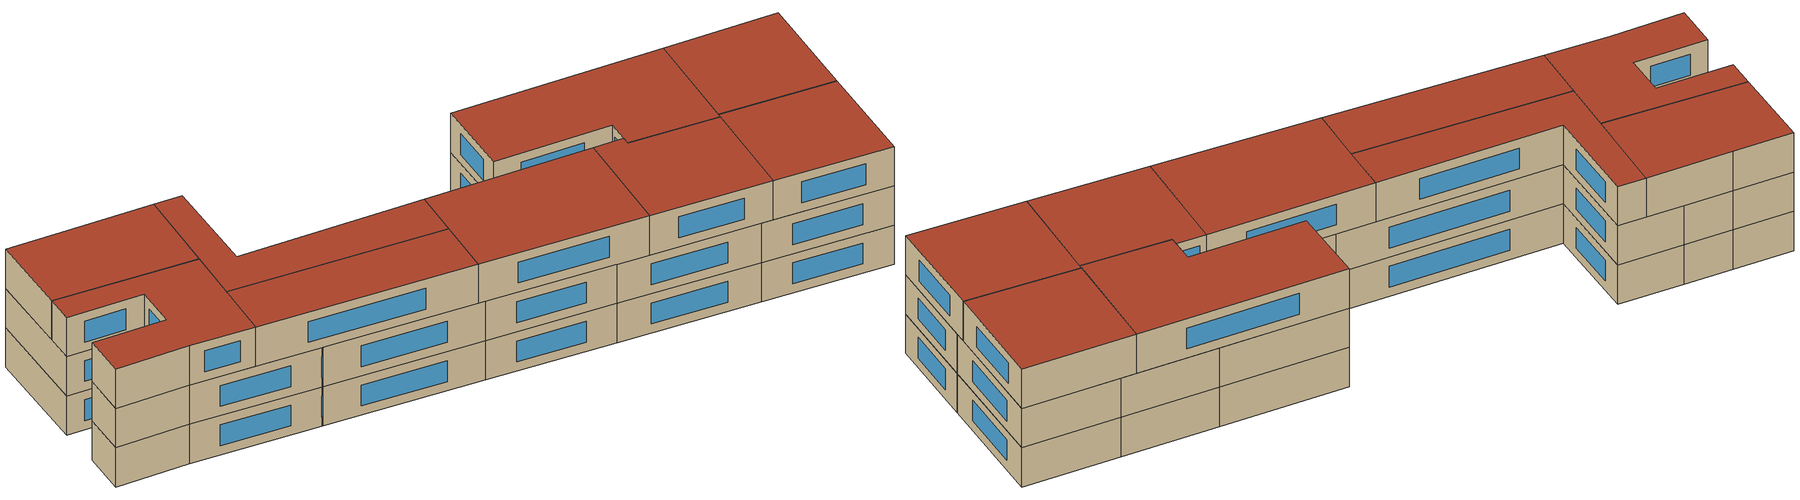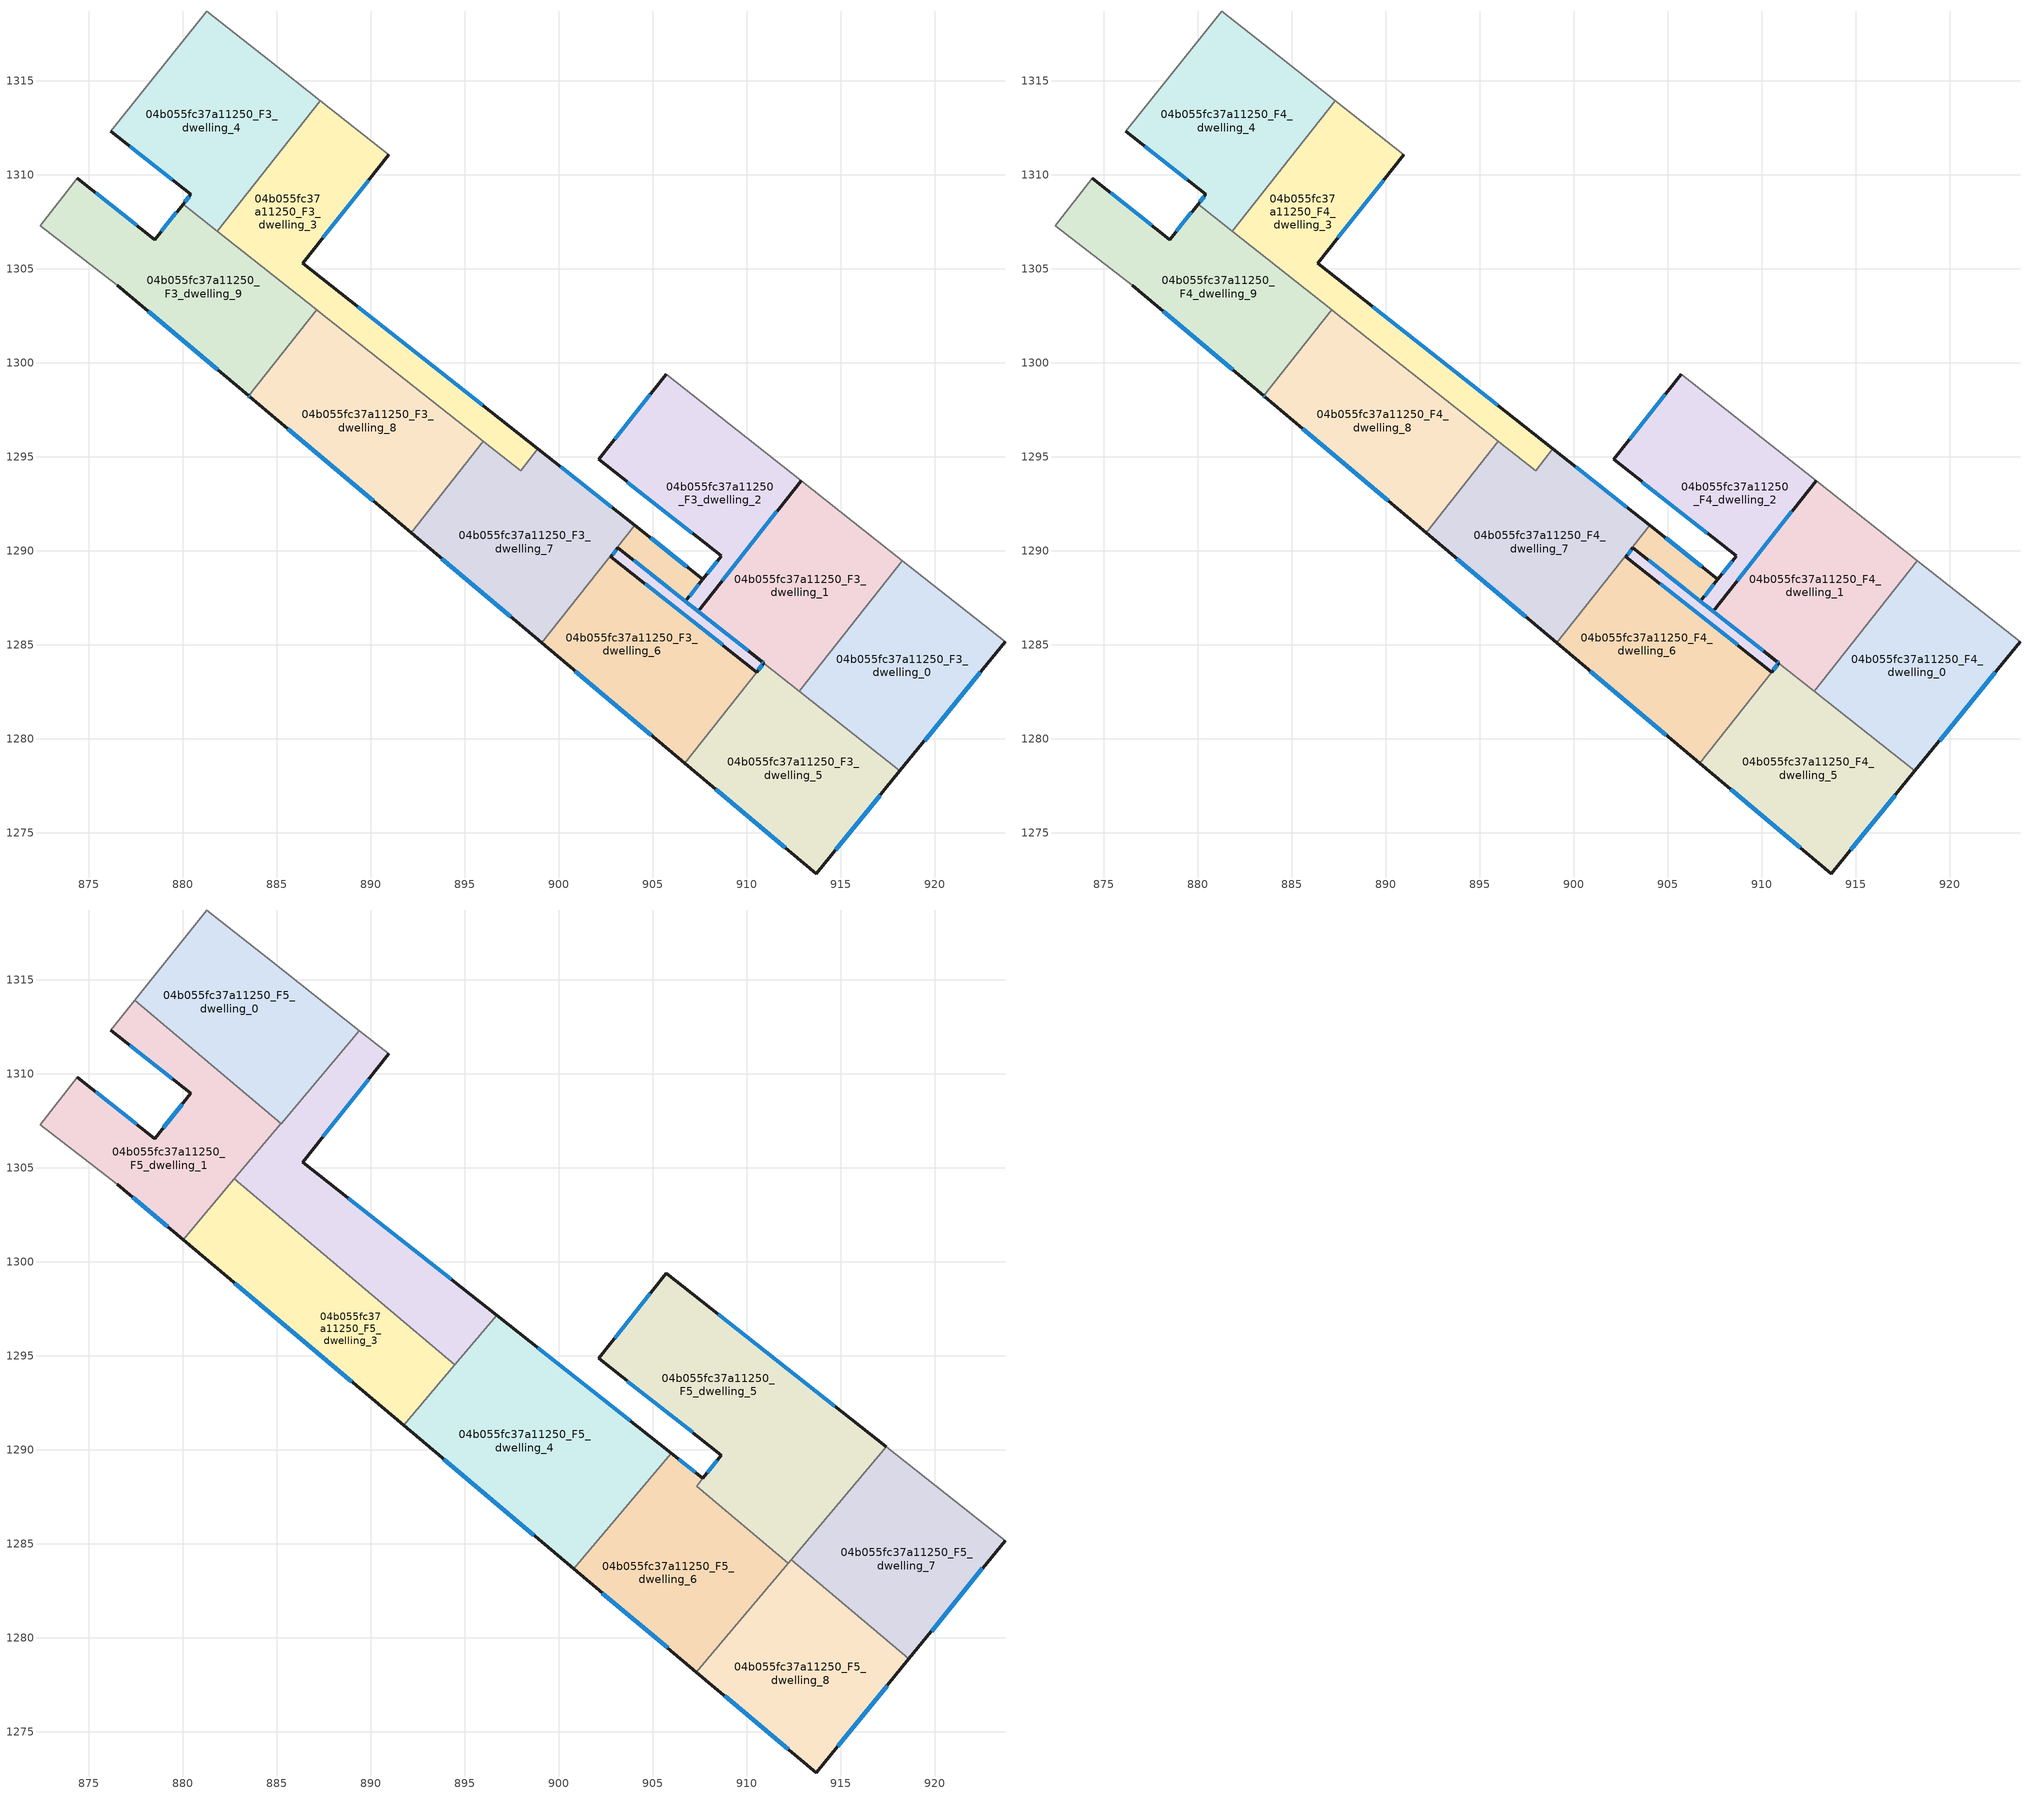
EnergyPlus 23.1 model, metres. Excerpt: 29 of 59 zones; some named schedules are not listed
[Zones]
04b055fc37a11250_F3_dwelling_0
 floor to 04b055fc37a11250_F2_dwelling_0 (EU_floor_Construction): 923.74,1285.16 918.16,1278.29 912.79,1282.54 918.28,1289.48 z9
 wall outside (EU_wall_Construction): 918.16,1278.29 923.74,1285.16 z9:12
 wall to 04b055fc37a11250_F3_dwelling_1 (EU_wall_Construction): 918.28,1289.48 912.79,1282.54 z9:12
 wall adiabatic (EU_wall_Construction): 923.74,1285.16 918.28,1289.48 z9:12
 wall to 04b055fc37a11250_F3_dwelling_5 (EU_wall_Construction): 912.79,1282.54 918.16,1278.29 z9:12
 window (EU_Window_Construction): 919.47,1279.91 922.43,1283.55 z9.7:11.3
04b055fc37a11250_F3_dwelling_1
 floor to 04b055fc37a11250_F2_dwelling_1 (EU_floor_Construction): 918.28,1289.48 912.79,1282.54 907.42,1286.79 912.9,1293.72 z9
 wall outside (EU_wall_Construction): 912.9,1293.72 907.42,1286.79 / 910.8,1284.11 910.92,1284.02 z9:12
 wall adiabatic (EU_wall_Construction): 918.28,1289.48 912.9,1293.72 z9:12
 wall to 04b055fc37a11250_F3_dwelling_2 (EU_wall_Construction): 907.42,1286.79 910.8,1284.11 z9:12
 wall to 04b055fc37a11250_F3_dwelling_5 (EU_wall_Construction): 910.92,1284.02 912.79,1282.54 z9:12
 window (EU_Window_Construction): 911.61,1292.1 908.7,1288.41 / 910.83,1284.09 910.89,1284.04 z9.7:11.3
04b055fc37a11250_F3_dwelling_2
 floor to 04b055fc37a11250_F2_dwelling_2 (EU_floor_Construction): 912.9,1293.72 907.42,1286.79 910.92,1284.02 910.54,1283.55 902.78,1289.68 903.15,1290.15 906.75,1287.31 907.68,1288.49 908.65,1289.72 902.13,1294.86 905.73,1299.39 z9
 wall outside (EU_wall_Construction): 905.73,1299.39 902.13,1294.86 908.65,1289.72 / 908.66,1289.72 907.68,1288.49 906.75,1287.31 / 910.8,1284.11 903.15,1290.15 902.78,1289.68 910.54,1283.55 910.92,1284.02 907.42,1286.79 912.9,1293.72 / 907.42,1286.79 906.75,1287.31 z9:12
 wall adiabatic (EU_wall_Construction): 912.9,1293.72 905.73,1299.39 z9:12
 window (EU_Window_Construction): 910.09,1284.67 908.24,1286.14 / 908.7,1288.41 911.61,1292.1 / 904.89,1298.33 902.98,1295.93 / 903.66,1293.66 907.12,1290.93 / 908.43,1289.43 907.91,1288.77 / 907.46,1288.21 906.97,1287.59 / 909,1285.53 904.95,1288.74 / 903.07,1290.04 902.87,1289.79 / 904.6,1288.24 908.72,1284.99 / 910.63,1283.66 910.83,1283.91 / 907.26,1286.91 906.91,1287.19 z9.7:11.3
04b055fc37a11250_F3_dwelling_3
 floor to 04b055fc37a11250_F2_dwelling_3 (EU_floor_Construction): 890.97,1311.05 886.39,1305.3 898.9,1295.42 897.98,1294.25 881.85,1307 887.33,1313.93 z9
 wall outside (EU_wall_Construction): 898.9,1295.42 886.39,1305.3 890.97,1311.05 z9:12
 wall to 04b055fc37a11250_F3_dwelling_7 (EU_wall_Construction): 895.99,1295.82 896.03,1295.79 897.98,1294.25 898.9,1295.42 z9:12
 wall to 04b055fc37a11250_F3_dwelling_4 (EU_wall_Construction): 887.33,1313.93 881.85,1307 z9:12
 wall adiabatic (EU_wall_Construction): 890.97,1311.05 887.33,1313.93 z9:12
 wall to 04b055fc37a11250_F3_dwelling_8 (EU_wall_Construction): 887.13,1302.83 887.2,1302.76 895.99,1295.82 z9:12
 wall to 04b055fc37a11250_F3_dwelling_9 (EU_wall_Construction): 881.85,1307 887.13,1302.83 z9:12
 window (EU_Window_Construction): 887.47,1306.65 889.89,1309.7 / 895.96,1297.74 889.33,1302.98 z9.7:11.3
04b055fc37a11250_F3_dwelling_4
 floor to 04b055fc37a11250_F2_dwelling_4 (EU_floor_Construction): 884.63,1316.06 887.33,1313.93 881.85,1307 880.03,1308.43 880.44,1308.95 876.19,1312.3 881.28,1318.7 z9
 wall outside (EU_wall_Construction): 876.19,1312.3 880.44,1308.95 880.03,1308.43 z9:12
 wall adiabatic (EU_wall_Construction): 887.33,1313.93 884.63,1316.06 881.28,1318.7 876.19,1312.3 z9:12
 wall to 04b055fc37a11250_F3_dwelling_9 (EU_wall_Construction): 880.03,1308.43 881.85,1307 z9:12
 window (EU_Window_Construction): 880.34,1308.83 880.13,1308.56 / 877.19,1311.51 879.44,1309.74 z9.7:11.3
04b055fc37a11250_F3_dwelling_5
 floor to 04b055fc37a11250_F2_dwelling_5 (EU_floor_Construction): 918.16,1278.29 913.7,1272.81 906.71,1278.69 910.92,1284.02 z9
 wall outside (EU_wall_Construction): 906.71,1278.69 913.7,1272.81 918.16,1278.29 / 910.92,1284.02 910.54,1283.55 z9:12
 wall to 04b055fc37a11250_F3_dwelling_6 (EU_wall_Construction): 910.54,1283.55 906.71,1278.69 z9:12
 window (EU_Window_Construction): 914.75,1274.1 917.11,1277.01 / 908.35,1277.31 912.06,1274.19 / 910.83,1283.91 910.63,1283.66 z9.7:11.3
04b055fc37a11250_F3_dwelling_6
 floor to 04b055fc37a11250_F2_dwelling_6 (EU_floor_Construction): 907.68,1288.49 906.75,1287.31 903.15,1290.15 902.78,1289.68 910.54,1283.55 906.71,1278.69 899.1,1285.11 904.04,1291.36 z9
 wall outside (EU_wall_Construction): 910.54,1283.55 902.78,1289.68 903.15,1290.15 906.75,1287.31 907.68,1288.49 904.04,1291.36 / 899.1,1285.11 906.71,1278.69 z9:12
 wall to 04b055fc37a11250_F3_dwelling_7 (EU_wall_Construction): 904.04,1291.36 899.1,1285.11 z9:12
 window (EU_Window_Construction): 906.82,1289.16 904.89,1290.68 / 906.97,1287.59 907.46,1288.21 / 904,1289.49 905.9,1287.98 / 902.87,1289.79 903.07,1290.04 / 908.72,1284.99 904.6,1288.24 / 900.88,1283.6 904.92,1280.2 z9.7:11.3
04b055fc37a11250_F3_dwelling_7
 floor to 04b055fc37a11250_F2_dwelling_7 (EU_floor_Construction): 904.04,1291.36 899.1,1285.11 892.15,1290.96 895.99,1295.82 896.03,1295.79 897.98,1294.25 898.9,1295.42 z9
 wall outside (EU_wall_Construction): 904.04,1291.36 898.9,1295.42 / 892.15,1290.96 899.1,1285.11 z9:12
 wall to 04b055fc37a11250_F3_dwelling_8 (EU_wall_Construction): 895.99,1295.82 892.15,1290.96 z9:12
 window (EU_Window_Construction): 902.83,1292.31 900.11,1294.46 / 893.78,1289.59 897.47,1286.48 z9.7:11.3
04b055fc37a11250_F3_dwelling_8
 floor to 04b055fc37a11250_F2_dwelling_8 (EU_floor_Construction): 895.99,1295.82 892.15,1290.96 883.59,1298.19 883.51,1298.25 887.13,1302.83 887.2,1302.76 z9
 wall outside (EU_wall_Construction): 883.51,1298.25 883.59,1298.19 892.15,1290.96 z9:12
 wall to 04b055fc37a11250_F3_dwelling_9 (EU_wall_Construction): 887.13,1302.83 883.51,1298.25 z9:12
 window (EU_Window_Construction): 883.53,1298.24 883.57,1298.2 / 885.6,1296.49 890.14,1292.66 z9.7:11.3
04b055fc37a11250_F3_dwelling_9
 floor to 04b055fc37a11250_F2_dwelling_9 (EU_floor_Construction): 887.13,1302.83 883.51,1298.25 876.54,1304.13 872.42,1307.29 874.41,1309.8 878.53,1306.55 880.03,1308.43 z9
 wall outside (EU_wall_Construction): 880.03,1308.43 878.53,1306.55 874.41,1309.8 / 876.54,1304.13 883.51,1298.25 z9:12
 wall adiabatic (EU_wall_Construction): 874.41,1309.8 872.42,1307.29 876.54,1304.13 z9:12
 window (EU_Window_Construction): 877.56,1307.31 875.38,1309.04 / 879.68,1307.99 878.88,1306.99 / 878.17,1302.75 881.87,1299.63 z9.7:11.3
04b055fc37a11250_F4_dwelling_0
 floor to 04b055fc37a11250_F3_dwelling_0 (EU_floor_Construction): 923.74,1285.16 918.16,1278.29 912.79,1282.54 918.28,1289.48 z12
 wall outside (EU_wall_Construction): 918.16,1278.29 923.74,1285.16 z12:15
 wall to 04b055fc37a11250_F4_dwelling_1 (EU_wall_Construction): 918.28,1289.48 912.79,1282.54 z12:15
 wall adiabatic (EU_wall_Construction): 923.74,1285.16 918.28,1289.48 z12:15
 wall to 04b055fc37a11250_F4_dwelling_5 (EU_wall_Construction): 912.79,1282.54 918.16,1278.29 z12:15
 window (EU_Window_Construction): 919.47,1279.91 922.43,1283.55 z12.7:14.3
04b055fc37a11250_F4_dwelling_1
 floor to 04b055fc37a11250_F3_dwelling_1 (EU_floor_Construction): 918.28,1289.48 912.79,1282.54 907.42,1286.79 912.9,1293.72 z12
 wall outside (EU_wall_Construction): 912.9,1293.72 907.42,1286.79 / 910.8,1284.11 910.92,1284.02 z12:15
 wall adiabatic (EU_wall_Construction): 918.28,1289.48 912.9,1293.72 z12:15
 wall to 04b055fc37a11250_F4_dwelling_2 (EU_wall_Construction): 907.42,1286.79 910.8,1284.11 z12:15
 wall to 04b055fc37a11250_F4_dwelling_5 (EU_wall_Construction): 910.92,1284.02 912.79,1282.54 z12:15
 window (EU_Window_Construction): 911.61,1292.1 908.7,1288.41 / 910.83,1284.09 910.89,1284.04 z12.7:14.3
04b055fc37a11250_F4_dwelling_2
 floor to 04b055fc37a11250_F3_dwelling_2 (EU_floor_Construction): 912.9,1293.72 907.42,1286.79 910.92,1284.02 910.54,1283.55 902.78,1289.68 903.15,1290.15 906.75,1287.31 907.68,1288.49 908.65,1289.72 902.13,1294.86 905.73,1299.39 z12
 wall outside (EU_wall_Construction): 905.73,1299.39 902.13,1294.86 908.65,1289.72 / 908.66,1289.72 907.68,1288.49 906.75,1287.31 / 910.8,1284.11 903.15,1290.15 902.78,1289.68 910.54,1283.55 910.92,1284.02 907.42,1286.79 912.9,1293.72 / 907.42,1286.79 906.75,1287.31 z12:15
 wall adiabatic (EU_wall_Construction): 912.9,1293.72 905.73,1299.39 z12:15
 window (EU_Window_Construction): 910.09,1284.67 908.24,1286.14 / 908.7,1288.41 911.61,1292.1 / 904.89,1298.33 902.98,1295.93 / 903.66,1293.66 907.12,1290.93 / 908.43,1289.43 907.91,1288.77 / 907.46,1288.21 906.97,1287.59 / 909,1285.53 904.95,1288.74 / 903.07,1290.04 902.87,1289.79 / 904.6,1288.24 908.72,1284.99 / 910.63,1283.66 910.83,1283.91 / 907.26,1286.91 906.91,1287.19 z12.7:14.3
04b055fc37a11250_F4_dwelling_3
 floor to 04b055fc37a11250_F3_dwelling_3 (EU_floor_Construction): 890.97,1311.05 886.39,1305.3 898.9,1295.42 897.98,1294.25 881.85,1307 887.33,1313.93 z12
 wall outside (EU_wall_Construction): 898.9,1295.42 886.39,1305.3 890.97,1311.05 z12:15
 wall to 04b055fc37a11250_F4_dwelling_7 (EU_wall_Construction): 895.99,1295.82 896.03,1295.79 897.98,1294.25 898.9,1295.42 z12:15
 wall to 04b055fc37a11250_F4_dwelling_4 (EU_wall_Construction): 887.33,1313.93 881.85,1307 z12:15
 wall adiabatic (EU_wall_Construction): 890.97,1311.05 887.33,1313.93 z12:15
 wall to 04b055fc37a11250_F4_dwelling_8 (EU_wall_Construction): 887.13,1302.83 887.2,1302.76 895.99,1295.82 z12:15
 wall to 04b055fc37a11250_F4_dwelling_9 (EU_wall_Construction): 881.85,1307 887.13,1302.83 z12:15
 window (EU_Window_Construction): 887.47,1306.65 889.89,1309.7 / 895.96,1297.74 889.33,1302.98 z12.7:14.3
 ceiling adiabatic (EU_roof_Construction): 890.97,1311.05 887.33,1313.93 883.37,1308.92 885.24,1307.35 889.4,1312.29 z15
04b055fc37a11250_F4_dwelling_4
 floor to 04b055fc37a11250_F3_dwelling_4 (EU_floor_Construction): 884.63,1316.06 887.33,1313.93 881.85,1307 880.03,1308.43 880.44,1308.95 876.19,1312.3 881.28,1318.7 z12
 wall outside (EU_wall_Construction): 876.19,1312.3 880.44,1308.95 880.03,1308.43 z12:15
 wall adiabatic (EU_wall_Construction): 887.33,1313.93 884.63,1316.06 881.28,1318.7 876.19,1312.3 z12:15
 wall to 04b055fc37a11250_F4_dwelling_9 (EU_wall_Construction): 880.03,1308.43 881.85,1307 z12:15
 window (EU_Window_Construction): 880.34,1308.83 880.13,1308.56 / 877.19,1311.51 879.44,1309.74 z12.7:14.3
04b055fc37a11250_F4_dwelling_5
 floor to 04b055fc37a11250_F3_dwelling_5 (EU_floor_Construction): 918.16,1278.29 913.7,1272.81 906.71,1278.69 910.92,1284.02 z12
 wall outside (EU_wall_Construction): 906.71,1278.69 913.7,1272.81 918.16,1278.29 / 910.92,1284.02 910.54,1283.55 z12:15
 wall to 04b055fc37a11250_F4_dwelling_6 (EU_wall_Construction): 910.54,1283.55 906.71,1278.69 z12:15
 window (EU_Window_Construction): 914.75,1274.1 917.11,1277.01 / 908.35,1277.31 912.06,1274.19 / 910.83,1283.91 910.63,1283.66 z12.7:14.3
04b055fc37a11250_F4_dwelling_6
 floor to 04b055fc37a11250_F3_dwelling_6 (EU_floor_Construction): 907.68,1288.49 906.75,1287.31 903.15,1290.15 902.78,1289.68 910.54,1283.55 906.71,1278.69 899.1,1285.11 904.04,1291.36 z12
 wall outside (EU_wall_Construction): 910.54,1283.55 902.78,1289.68 903.15,1290.15 906.75,1287.31 907.68,1288.49 904.04,1291.36 / 899.1,1285.11 906.71,1278.69 z12:15
 wall to 04b055fc37a11250_F4_dwelling_7 (EU_wall_Construction): 904.04,1291.36 899.1,1285.11 z12:15
 window (EU_Window_Construction): 906.82,1289.16 904.89,1290.68 / 906.97,1287.59 907.46,1288.21 / 904,1289.49 905.9,1287.98 / 902.87,1289.79 903.07,1290.04 / 908.72,1284.99 904.6,1288.24 / 900.88,1283.6 904.92,1280.2 z12.7:14.3
04b055fc37a11250_F4_dwelling_7
 floor to 04b055fc37a11250_F3_dwelling_7 (EU_floor_Construction): 904.04,1291.36 899.1,1285.11 892.15,1290.96 895.99,1295.82 896.03,1295.79 897.98,1294.25 898.9,1295.42 z12
 wall outside (EU_wall_Construction): 904.04,1291.36 898.9,1295.42 / 892.15,1290.96 899.1,1285.11 z12:15
 wall to 04b055fc37a11250_F4_dwelling_8 (EU_wall_Construction): 895.99,1295.82 892.15,1290.96 z12:15
 window (EU_Window_Construction): 902.83,1292.31 900.11,1294.46 / 893.78,1289.59 897.47,1286.48 z12.7:14.3
04b055fc37a11250_F4_dwelling_8
 floor to 04b055fc37a11250_F3_dwelling_8 (EU_floor_Construction): 895.99,1295.82 892.15,1290.96 883.59,1298.19 883.51,1298.25 887.13,1302.83 887.2,1302.76 z12
 wall outside (EU_wall_Construction): 883.51,1298.25 883.59,1298.19 892.15,1290.96 z12:15
 wall to 04b055fc37a11250_F4_dwelling_9 (EU_wall_Construction): 887.13,1302.83 883.51,1298.25 z12:15
 window (EU_Window_Construction): 883.53,1298.24 883.57,1298.2 / 885.6,1296.49 890.14,1292.66 z12.7:14.3
04b055fc37a11250_F4_dwelling_9
 floor to 04b055fc37a11250_F3_dwelling_9 (EU_floor_Construction): 887.13,1302.83 883.51,1298.25 876.54,1304.13 872.42,1307.29 874.41,1309.8 878.53,1306.55 880.03,1308.43 z12
 wall outside (EU_wall_Construction): 880.03,1308.43 878.53,1306.55 874.41,1309.8 / 876.54,1304.13 883.51,1298.25 z12:15
 wall adiabatic (EU_wall_Construction): 874.41,1309.8 872.42,1307.29 876.54,1304.13 z12:15
 window (EU_Window_Construction): 877.56,1307.31 875.38,1309.04 / 879.68,1307.99 878.88,1306.99 / 878.17,1302.75 881.87,1299.63 z12.7:14.3
04b055fc37a11250_F5_dwelling_0
 floor to 04b055fc37a11250_F4_dwelling_4 (EU_floor_Construction): 884.63,1316.06 887.33,1313.93 883.37,1308.92 877.46,1313.9 881.28,1318.7 z15
 floor adiabatic (EU_floor_Construction): 889.4,1312.29 885.24,1307.35 883.37,1308.92 887.33,1313.93 z15
 wall to 04b055fc37a11250_F5_dwelling_1 (EU_wall_Construction): 877.46,1313.9 885.24,1307.35 z15:18
 wall adiabatic (EU_wall_Construction): 889.4,1312.29 884.63,1316.06 881.28,1318.7 877.46,1313.9 z15:18
 wall to 04b055fc37a11250_F5_dwelling_2 (EU_wall_Construction): 885.24,1307.35 889.4,1312.29 z15:18
 roof outside (EU_roof_Construction): 885.24,1307.35 889.4,1312.29 884.63,1316.06 881.28,1318.7 877.46,1313.9 z18
04b055fc37a11250_F5_dwelling_1
 floor to 04b055fc37a11250_F4_dwelling_9 (EU_floor_Construction): 880.03,1308.43 883.7,1305.53 880.04,1301.18 876.54,1304.13 872.42,1307.29 874.41,1309.8 878.53,1306.55 z15
 floor to 04b055fc37a11250_F4_dwelling_4 (EU_floor_Construction): 883.37,1308.92 881.85,1307 880.03,1308.43 880.44,1308.95 876.19,1312.3 877.46,1313.9 z15
 floor to 04b055fc37a11250_F4_dwelling_3 (EU_floor_Construction): 885.24,1307.35 883.7,1305.53 881.85,1307 883.37,1308.92 z15
 wall outside (EU_wall_Construction): 876.19,1312.3 880.44,1308.95 878.53,1306.55 874.41,1309.8 / 876.54,1304.13 880.04,1301.18 z15:18
 wall adiabatic (EU_wall_Construction): 877.46,1313.9 876.19,1312.3 / 874.41,1309.8 872.42,1307.29 876.54,1304.13 z15:18
 wall to 04b055fc37a11250_F5_dwelling_3 (EU_wall_Construction): 880.04,1301.18 882.75,1304.4 z15:18
 wall to 04b055fc37a11250_F5_dwelling_2 (EU_wall_Construction): 882.75,1304.4 885.24,1307.35 z15:18
 window (EU_Window_Construction): 879.99,1308.39 878.98,1307.11 / 877.19,1311.51 879.44,1309.74 / 877.36,1303.44 879.21,1301.87 / 877.56,1307.31 875.38,1309.04 z15.7:17.3
 roof outside (EU_roof_Construction): 880.04,1301.18 885.24,1307.35 877.46,1313.9 876.19,1312.3 880.44,1308.95 878.53,1306.55 874.41,1309.8 872.42,1307.29 876.54,1304.13 z18
04b055fc37a11250_F5_dwelling_2
 floor to 04b055fc37a11250_F4_dwelling_3 (EU_floor_Construction): 890.97,1311.05 886.39,1305.3 896.7,1297.16 895.74,1296.02 883.7,1305.53 889.4,1312.29 z15
 floor to 04b055fc37a11250_F4_dwelling_8 (EU_floor_Construction): 895.74,1296.02 894.48,1294.52 886.12,1301.56 887.13,1302.83 z15
 floor to 04b055fc37a11250_F4_dwelling_9 (EU_floor_Construction): 887.13,1302.83 886.12,1301.56 882.75,1304.4 883.7,1305.53 z15
 wall outside (EU_wall_Construction): 896.7,1297.16 886.39,1305.3 890.97,1311.05 z15:18
 wall to 04b055fc37a11250_F5_dwelling_3 (EU_wall_Construction): 882.75,1304.4 894.48,1294.52 z15:18
 wall adiabatic (EU_wall_Construction): 890.97,1311.05 889.4,1312.29 z15:18
 wall to 04b055fc37a11250_F5_dwelling_4 (EU_wall_Construction): 894.48,1294.52 896.7,1297.16 z15:18
 window (EU_Window_Construction): 894.28,1299.07 888.81,1303.39 / 887.47,1306.65 889.89,1309.7 z15.7:17.3
 roof outside (EU_roof_Construction): 894.48,1294.52 896.7,1297.16 886.39,1305.3 890.97,1311.05 889.4,1312.29 882.75,1304.4 z18
04b055fc37a11250_F5_dwelling_3
 floor to 04b055fc37a11250_F4_dwelling_8 (EU_floor_Construction): 894.48,1294.52 891.76,1291.29 883.55,1298.22 883.51,1298.25 886.12,1301.56 z15
 floor to 04b055fc37a11250_F4_dwelling_9 (EU_floor_Construction): 886.12,1301.56 883.51,1298.25 880.04,1301.18 882.75,1304.4 z15
 wall outside (EU_wall_Construction): 880.04,1301.18 891.76,1291.29 z15:18
 wall to 04b055fc37a11250_F5_dwelling_4 (EU_wall_Construction): 891.76,1291.29 894.48,1294.52 z15:18
 window (EU_Window_Construction): 882.79,1298.86 889.01,1293.62 z15.7:17.3
 roof outside (EU_roof_Construction): 891.76,1291.29 894.48,1294.52 882.75,1304.4 880.04,1301.18 z18
04b055fc37a11250_F5_dwelling_4
 floor to 04b055fc37a11250_F4_dwelling_7 (EU_floor_Construction): 904.04,1291.36 899.1,1285.11 892.15,1290.96 895.99,1295.82 896.03,1295.79 897.98,1294.25 898.9,1295.42 z15
 floor to 04b055fc37a11250_F4_dwelling_2 (EU_floor_Construction): 905.02,1288.68 904.64,1288.22 902.78,1289.68 903.15,1290.15 z15
 floor to 04b055fc37a11250_F4_dwelling_3 (EU_floor_Construction): 898.9,1295.42 897.98,1294.25 896.03,1295.79 895.99,1295.82 895.74,1296.02 896.7,1297.16 z15
 floor to 04b055fc37a11250_F4_dwelling_6 (EU_floor_Construction): 905.99,1289.82 905.02,1288.68 903.15,1290.15 902.78,1289.68 904.64,1288.22 900.8,1283.67 899.1,1285.11 904.04,1291.36 z15
 floor to 04b055fc37a11250_F4_dwelling_8 (EU_floor_Construction): 895.99,1295.82 892.15,1290.96 891.76,1291.29 895.74,1296.02 z15
 wall outside (EU_wall_Construction): 905.99,1289.82 896.7,1297.16 / 891.76,1291.29 900.8,1283.67 z15:18
 wall to 04b055fc37a11250_F5_dwelling_6 (EU_wall_Construction): 900.8,1283.67 905.99,1289.82 z15:18
 window (EU_Window_Construction): 903.81,1291.54 898.88,1295.43 / 893.88,1289.5 898.68,1285.46 z15.7:17.3
 roof outside (EU_roof_Construction): 900.8,1283.67 905.99,1289.82 896.7,1297.16 891.76,1291.29 z18
04b055fc37a11250_F5_dwelling_5
 floor to 04b055fc37a11250_F4_dwelling_1 (EU_floor_Construction): 917.43,1290.15 912.21,1283.96 907.99,1287.51 912.9,1293.72 z15
 floor to 04b055fc37a11250_F4_dwelling_2 (EU_floor_Construction): 912.9,1293.72 907.99,1287.51 907.34,1288.06 907.64,1288.44 908.66,1289.72 902.13,1294.86 905.73,1299.39 z15
 wall outside (EU_wall_Construction): 917.43,1290.15 905.73,1299.39 902.13,1294.86 908.66,1289.72 907.68,1288.49 z15:18
 wall to 04b055fc37a11250_F5_dwelling_6 (EU_wall_Construction): 907.68,1288.49 907.34,1288.06 912.21,1283.96 z15:18
 wall to 04b055fc37a11250_F5_dwelling_7 (EU_wall_Construction): 912.38,1284.16 917.43,1290.15 z15:18
 wall to 04b055fc37a11250_F5_dwelling_8 (EU_wall_Construction): 912.21,1283.96 912.38,1284.16 z15:18
 window (EU_Window_Construction): 908.43,1289.43 907.91,1288.78 / 903.66,1293.65 907.12,1290.93 / 904.89,1298.33 902.98,1295.93 / 914.68,1292.32 908.48,1297.22 z15.7:17.3
 roof outside (EU_roof_Construction): 912.21,1283.96 917.43,1290.15 905.73,1299.39 902.13,1294.86 908.66,1289.72 907.34,1288.06 z18
04b055fc37a11250_F5_dwelling_6
 floor to 04b055fc37a11250_F4_dwelling_2 (EU_floor_Construction): 907.99,1287.51 907.42,1286.79 906.75,1287.31 907.34,1288.06 z15; 910.92,1284.02 910.54,1283.55 904.64,1288.22 905.02,1288.68 z15
 floor to 04b055fc37a11250_F4_dwelling_6 (EU_floor_Construction): 907.68,1288.49 907.34,1288.06 906.75,1287.31 905.02,1288.68 905.99,1289.82 z15; 910.54,1283.55 906.71,1278.69 900.8,1283.67 904.64,1288.22 z15
 floor to 04b055fc37a11250_F4_dwelling_5 (EU_floor_Construction): 911.72,1283.38 907.33,1278.17 906.71,1278.69 910.92,1284.02 z15
 floor to 04b055fc37a11250_F4_dwelling_1 (EU_floor_Construction): 912.21,1283.96 911.72,1283.38 907.42,1286.79 907.99,1287.51 z15
 wall outside (EU_wall_Construction): 900.8,1283.67 907.33,1278.17 / 907.68,1288.49 905.99,1289.82 z15:18
 wall to 04b055fc37a11250_F5_dwelling_8 (EU_wall_Construction): 907.33,1278.17 912.21,1283.96 z15:18
 window (EU_Window_Construction): 902.33,1282.38 905.8,1279.46 / 907.28,1288.8 906.38,1289.51 z15.7:17.3
 roof outside (EU_roof_Construction): 907.33,1278.17 912.21,1283.96 907.34,1288.06 907.68,1288.49 905.99,1289.82 900.8,1283.67 z18
04b055fc37a11250_F5_dwelling_7
 floor to 04b055fc37a11250_F4_dwelling_0 (EU_floor_Construction): 923.74,1285.16 918.64,1278.88 913.4,1283.3 918.28,1289.48 z15
 floor to 04b055fc37a11250_F4_dwelling_1 (EU_floor_Construction): 918.28,1289.48 913.4,1283.3 912.38,1284.16 917.43,1290.15 z15
 wall outside (EU_wall_Construction): 918.64,1278.88 923.74,1285.16 z15:18
 wall to 04b055fc37a11250_F5_dwelling_8 (EU_wall_Construction): 912.38,1284.16 918.64,1278.88 z15:18
 wall adiabatic (EU_wall_Construction): 923.74,1285.16 917.43,1290.15 z15:18
 window (EU_Window_Construction): 919.84,1280.36 922.54,1283.69 z15.7:17.3
 roof outside (EU_roof_Construction): 918.64,1278.88 923.74,1285.16 917.43,1290.15 912.38,1284.16 z18
04b055fc37a11250_F5_dwelling_8
 floor to 04b055fc37a11250_F4_dwelling_5 (EU_floor_Construction): 918.16,1278.29 913.7,1272.81 907.33,1278.17 911.72,1283.38 z15
 floor to 04b055fc37a11250_F4_dwelling_0 (EU_floor_Construction): 918.64,1278.88 918.16,1278.29 912.79,1282.54 913.4,1283.3 z15
 floor to 04b055fc37a11250_F4_dwelling_1 (EU_floor_Construction): 913.4,1283.3 912.79,1282.54 911.72,1283.38 912.21,1283.96 912.38,1284.16 z15
 wall outside (EU_wall_Construction): 907.33,1278.17 913.7,1272.81 918.64,1278.88 z15:18
 window (EU_Window_Construction): 908.82,1276.91 912.2,1274.07 / 914.86,1274.24 917.48,1277.46 z15.7:17.3
 roof outside (EU_roof_Construction): 913.7,1272.81 918.64,1278.88 912.38,1284.16 907.33,1278.17 z18
[Building]
EU S2 Campaign: North Axis=0; Terrain=City; Solar Distribution=FullExterior
[Site:Location]
Budapest.Ferenc.Liszt.Intl.AP: Latitude=47.437; Longitude=19.256; Time Zone=1; Elevation=185
[SizingPeriod:WeatherFileDays]
AnnualSizingPeriod: Begin Month=1; Begin Day of Month=1; End Month=12; End Day of Month=31; Day of Week for Start Day=Monday; Use Weather File Daylight Saving Period=No; Use Weather File Rain and Snow Indicators=No
[MATERIAL]
EU_InternalMass_Material: Roughness=MediumRough; Thickness=0.1; Conductivity=1; Density=1800; Specific Heat=900; Thermal Absorptance=0.9; Solar Absorptance=0.7; Visible Absorptance=0.7
[MATERIAL:NOMASS] Roughness=MediumRough; Thermal Absorptance=0.9; Solar Absorptance=0.7; Visible Absorptance=0.7
Name | Thermal Resistance
EU_wall_NoMass | 0.832559
EU_roof_NoMass | 1.39638
EU_floor_NoMass | 0.872794
[WINDOWMATERIAL:SIMPLEGLAZINGSYSTEM]
EU_Window_SimpleGlazing: UFactor=2.79869; Solar Heat Gain Coefficient=0.75; Visible Transmittance=0.75
[CONSTRUCTION]
EU_wall_Construction: EU_wall_NoMass
EU_roof_Construction: EU_roof_NoMass
EU_floor_Construction: EU_floor_NoMass
EU_Window_Construction: EU_Window_SimpleGlazing
EU_InternalMass_Construction: EU_InternalMass_Material
[ZONE] Type=1; Multiplier=1; Ceiling Height=autocalculate; Floor Area=autocalculate; Part of Total Floor Area=Yes
Name | Volume
04b055fc37a11250_F3_dwelling_0; 04b055fc37a11250_F4_dwelling_0 | 183.217
04b055fc37a11250_F5_dwelling_0 | 193.878
04b055fc37a11250_F3_dwelling_1; 04b055fc37a11250_F4_dwelling_1 | 181.879
04b055fc37a11250_F5_dwelling_1 | 193.87
04b055fc37a11250_F3_dwelling_2; 04b055fc37a11250_F4_dwelling_2 | 184.177
04b055fc37a11250_F5_dwelling_2 | 193.854
04b055fc37a11250_F3_dwelling_3; 04b055fc37a11250_F4_dwelling_3 | 193.872
04b055fc37a11250_F5_dwelling_3 | 193.859
04b055fc37a11250_F3_dwelling_4; 04b055fc37a11250_F4_dwelling_4 | 193.86
04b055fc37a11250_F5_dwelling_4 | 278.77
04b055fc37a11250_F3_dwelling_5; 04b055fc37a11250_F4_dwelling_5 | 190.804
04b055fc37a11250_F5_dwelling_5 | 299.537
04b055fc37a11250_F3_dwelling_6; 04b055fc37a11250_F4_dwelling_6 | 200.828
04b055fc37a11250_F5_dwelling_6 | 197.138
04b055fc37a11250_F3_dwelling_7; 04b055fc37a11250_F4_dwelling_7 | 201.875
04b055fc37a11250_F5_dwelling_7 | 193.856
04b055fc37a11250_F3_dwelling_8; 04b055fc37a11250_F4_dwelling_8 | 203.78
04b055fc37a11250_F5_dwelling_8 | 193.883
04b055fc37a11250_F3_dwelling_9; 04b055fc37a11250_F4_dwelling_9 | 204.366
[INTERNALMASS] Construction=EU_InternalMass_Construction
Name | Zone or ZoneList | Surface Area
04b055fc37a11250_F3_dwelling_0_EU_InternalMass | 04b055fc37a11250_F3_dwelling_0 | 61.074
04b055fc37a11250_F3_dwelling_1_EU_InternalMass | 04b055fc37a11250_F3_dwelling_1 | 60.6245
04b055fc37a11250_F3_dwelling_2_EU_InternalMass | 04b055fc37a11250_F3_dwelling_2 | 61.3919
04b055fc37a11250_F3_dwelling_3_EU_InternalMass | 04b055fc37a11250_F3_dwelling_3 | 64.6241
04b055fc37a11250_F3_dwelling_4_EU_InternalMass | 04b055fc37a11250_F3_dwelling_4 | 64.6201
04b055fc37a11250_F3_dwelling_5_EU_InternalMass | 04b055fc37a11250_F3_dwelling_5 | 63.6039
04b055fc37a11250_F3_dwelling_6_EU_InternalMass | 04b055fc37a11250_F3_dwelling_6 | 66.9577
04b055fc37a11250_F3_dwelling_7_EU_InternalMass | 04b055fc37a11250_F3_dwelling_7 | 67.2858
04b055fc37a11250_F3_dwelling_8_EU_InternalMass | 04b055fc37a11250_F3_dwelling_8 | 67.9193
04b055fc37a11250_F3_dwelling_9_EU_InternalMass | 04b055fc37a11250_F3_dwelling_9 | 68.1204
04b055fc37a11250_F4_dwelling_0_EU_InternalMass | 04b055fc37a11250_F4_dwelling_0 | 61.074
04b055fc37a11250_F4_dwelling_1_EU_InternalMass | 04b055fc37a11250_F4_dwelling_1 | 60.6245
04b055fc37a11250_F4_dwelling_2_EU_InternalMass | 04b055fc37a11250_F4_dwelling_2 | 61.3919
04b055fc37a11250_F4_dwelling_3_EU_InternalMass | 04b055fc37a11250_F4_dwelling_3 | 64.6241
04b055fc37a11250_F4_dwelling_4_EU_InternalMass | 04b055fc37a11250_F4_dwelling_4 | 64.6201
04b055fc37a11250_F4_dwelling_5_EU_InternalMass | 04b055fc37a11250_F4_dwelling_5 | 63.6039
04b055fc37a11250_F4_dwelling_6_EU_InternalMass | 04b055fc37a11250_F4_dwelling_6 | 66.9577
04b055fc37a11250_F4_dwelling_7_EU_InternalMass | 04b055fc37a11250_F4_dwelling_7 | 67.2858
04b055fc37a11250_F4_dwelling_8_EU_InternalMass | 04b055fc37a11250_F4_dwelling_8 | 67.9193
04b055fc37a11250_F4_dwelling_9_EU_InternalMass | 04b055fc37a11250_F4_dwelling_9 | 68.1204
04b055fc37a11250_F5_dwelling_0_EU_InternalMass | 04b055fc37a11250_F5_dwelling_0 | 64.626
04b055fc37a11250_F5_dwelling_1_EU_InternalMass | 04b055fc37a11250_F5_dwelling_1 | 64.6234
04b055fc37a11250_F5_dwelling_2_EU_InternalMass | 04b055fc37a11250_F5_dwelling_2 | 64.6179
04b055fc37a11250_F5_dwelling_3_EU_InternalMass | 04b055fc37a11250_F5_dwelling_3 | 64.6197
04b055fc37a11250_F5_dwelling_4_EU_InternalMass | 04b055fc37a11250_F5_dwelling_4 | 92.9262
04b055fc37a11250_F5_dwelling_5_EU_InternalMass | 04b055fc37a11250_F5_dwelling_5 | 99.8458
04b055fc37a11250_F5_dwelling_6_EU_InternalMass | 04b055fc37a11250_F5_dwelling_6 | 65.719
04b055fc37a11250_F5_dwelling_7_EU_InternalMass | 04b055fc37a11250_F5_dwelling_7 | 64.6185
04b055fc37a11250_F5_dwelling_8_EU_InternalMass | 04b055fc37a11250_F5_dwelling_8 | 64.6278
[OTHEREQUIPMENT] Fuel Type=Electricity; Design Level Calculation Method=Watts/Area; Power per Zone Floor Area=1; Fraction Latent=0; Fraction Radiant=0; Fraction Lost=0; Carbon Dioxide Generation Rate=0; EndUse Subcategory=EU_Step8_InternalGains
Name | Zone or ZoneList or Space or SpaceList | Schedule
EU_Step8_InternalGain_04b055fc37a11250_F3_dwelling_0_f000 | 04b055fc37a11250_F3_dwelling_0 | EU_Step8_GainSchedule_04b055fc37a11250_F3_dwelling_0_f000
EU_Step8_InternalGain_04b055fc37a11250_F3_dwelling_1_f000 | 04b055fc37a11250_F3_dwelling_1 | EU_Step8_GainSchedule_04b055fc37a11250_F3_dwelling_1_f000
EU_Step8_InternalGain_04b055fc37a11250_F3_dwelling_2_f000 | 04b055fc37a11250_F3_dwelling_2 | EU_Step8_GainSchedule_04b055fc37a11250_F3_dwelling_2_f000
EU_Step8_InternalGain_04b055fc37a11250_F3_dwelling_3_f000 | 04b055fc37a11250_F3_dwelling_3 | EU_Step8_GainSchedule_04b055fc37a11250_F3_dwelling_3_f000
EU_Step8_InternalGain_04b055fc37a11250_F3_dwelling_4_f000 | 04b055fc37a11250_F3_dwelling_4 | EU_Step8_GainSchedule_04b055fc37a11250_F3_dwelling_4_f000
EU_Step8_InternalGain_04b055fc37a11250_F3_dwelling_5_f000 | 04b055fc37a11250_F3_dwelling_5 | EU_Step8_GainSchedule_04b055fc37a11250_F3_dwelling_5_f000
EU_Step8_InternalGain_04b055fc37a11250_F3_dwelling_6_f000 | 04b055fc37a11250_F3_dwelling_6 | EU_Step8_GainSchedule_04b055fc37a11250_F3_dwelling_6_f000
EU_Step8_InternalGain_04b055fc37a11250_F3_dwelling_7_f000 | 04b055fc37a11250_F3_dwelling_7 | EU_Step8_GainSchedule_04b055fc37a11250_F3_dwelling_7_f000
EU_Step8_InternalGain_04b055fc37a11250_F3_dwelling_8_f000 | 04b055fc37a11250_F3_dwelling_8 | EU_Step8_GainSchedule_04b055fc37a11250_F3_dwelling_8_f000
EU_Step8_InternalGain_04b055fc37a11250_F3_dwelling_9_f000 | 04b055fc37a11250_F3_dwelling_9 | EU_Step8_GainSchedule_04b055fc37a11250_F3_dwelling_9_f000
EU_Step8_InternalGain_04b055fc37a11250_F4_dwelling_0_f000 | 04b055fc37a11250_F4_dwelling_0 | EU_Step8_GainSchedule_04b055fc37a11250_F4_dwelling_0_f000
EU_Step8_InternalGain_04b055fc37a11250_F4_dwelling_1_f000 | 04b055fc37a11250_F4_dwelling_1 | EU_Step8_GainSchedule_04b055fc37a11250_F4_dwelling_1_f000
EU_Step8_InternalGain_04b055fc37a11250_F4_dwelling_2_f000 | 04b055fc37a11250_F4_dwelling_2 | EU_Step8_GainSchedule_04b055fc37a11250_F4_dwelling_2_f000
EU_Step8_InternalGain_04b055fc37a11250_F4_dwelling_3_f000 | 04b055fc37a11250_F4_dwelling_3 | EU_Step8_GainSchedule_04b055fc37a11250_F4_dwelling_3_f000
EU_Step8_InternalGain_04b055fc37a11250_F4_dwelling_4_f000 | 04b055fc37a11250_F4_dwelling_4 | EU_Step8_GainSchedule_04b055fc37a11250_F4_dwelling_4_f000
EU_Step8_InternalGain_04b055fc37a11250_F4_dwelling_5_f000 | 04b055fc37a11250_F4_dwelling_5 | EU_Step8_GainSchedule_04b055fc37a11250_F4_dwelling_5_f000
EU_Step8_InternalGain_04b055fc37a11250_F4_dwelling_6_f000 | 04b055fc37a11250_F4_dwelling_6 | EU_Step8_GainSchedule_04b055fc37a11250_F4_dwelling_6_f000
EU_Step8_InternalGain_04b055fc37a11250_F4_dwelling_7_f000 | 04b055fc37a11250_F4_dwelling_7 | EU_Step8_GainSchedule_04b055fc37a11250_F4_dwelling_7_f000
EU_Step8_InternalGain_04b055fc37a11250_F4_dwelling_8_f000 | 04b055fc37a11250_F4_dwelling_8 | EU_Step8_GainSchedule_04b055fc37a11250_F4_dwelling_8_f000
EU_Step8_InternalGain_04b055fc37a11250_F4_dwelling_9_f000 | 04b055fc37a11250_F4_dwelling_9 | EU_Step8_GainSchedule_04b055fc37a11250_F4_dwelling_9_f000
EU_Step8_InternalGain_04b055fc37a11250_F5_dwelling_0_f000 | 04b055fc37a11250_F5_dwelling_0 | EU_Step8_GainSchedule_04b055fc37a11250_F5_dwelling_0_f000
EU_Step8_InternalGain_04b055fc37a11250_F5_dwelling_1_f000 | 04b055fc37a11250_F5_dwelling_1 | EU_Step8_GainSchedule_04b055fc37a11250_F5_dwelling_1_f000
EU_Step8_InternalGain_04b055fc37a11250_F5_dwelling_2_f000 | 04b055fc37a11250_F5_dwelling_2 | EU_Step8_GainSchedule_04b055fc37a11250_F5_dwelling_2_f000
EU_Step8_InternalGain_04b055fc37a11250_F5_dwelling_3_f000 | 04b055fc37a11250_F5_dwelling_3 | EU_Step8_GainSchedule_04b055fc37a11250_F5_dwelling_3_f000
EU_Step8_InternalGain_04b055fc37a11250_F5_dwelling_4_f000 | 04b055fc37a11250_F5_dwelling_4 | EU_Step8_GainSchedule_04b055fc37a11250_F5_dwelling_4_f000
EU_Step8_InternalGain_04b055fc37a11250_F5_dwelling_5_f000 | 04b055fc37a11250_F5_dwelling_5 | EU_Step8_GainSchedule_04b055fc37a11250_F5_dwelling_5_f000
EU_Step8_InternalGain_04b055fc37a11250_F5_dwelling_6_f000 | 04b055fc37a11250_F5_dwelling_6 | EU_Step8_GainSchedule_04b055fc37a11250_F5_dwelling_6_f000
EU_Step8_InternalGain_04b055fc37a11250_F5_dwelling_7_f000 | 04b055fc37a11250_F5_dwelling_7 | EU_Step8_GainSchedule_04b055fc37a11250_F5_dwelling_7_f000
EU_Step8_InternalGain_04b055fc37a11250_F5_dwelling_8_f000 | 04b055fc37a11250_F5_dwelling_8 | EU_Step8_GainSchedule_04b055fc37a11250_F5_dwelling_8_f000
[ZONEVENTILATION:DESIGNFLOWRATE] Schedule=EU_AlwaysOn; Design Flow Rate Calculation Method=AirChanges/Hour; Air Changes per Hour=0.475469; Ventilation Type=Natural; Fan Pressure Rise=0; Fan Total Efficiency=1; Constant Term Coefficient=1; Temperature Term Coefficient=0; Velocity Term Coefficient=0; Velocity Squared Term Coefficient=0; Minimum Indoor Temperature=-100; Maximum Indoor Temperature=100; Delta Temperature=-100; Minimum Outdoor Temperature=-100; Maximum Outdoor Temperature=100; Maximum Wind Speed=40
Name | Zone or ZoneList or Space or SpaceList
EU_ConstantAir_04b055fc37a11250_F3_dwelling_0 | 04b055fc37a11250_F3_dwelling_0
EU_ConstantAir_04b055fc37a11250_F3_dwelling_1 | 04b055fc37a11250_F3_dwelling_1
EU_ConstantAir_04b055fc37a11250_F3_dwelling_2 | 04b055fc37a11250_F3_dwelling_2
EU_ConstantAir_04b055fc37a11250_F3_dwelling_3 | 04b055fc37a11250_F3_dwelling_3
EU_ConstantAir_04b055fc37a11250_F3_dwelling_4 | 04b055fc37a11250_F3_dwelling_4
EU_ConstantAir_04b055fc37a11250_F3_dwelling_5 | 04b055fc37a11250_F3_dwelling_5
EU_ConstantAir_04b055fc37a11250_F3_dwelling_6 | 04b055fc37a11250_F3_dwelling_6
EU_ConstantAir_04b055fc37a11250_F3_dwelling_7 | 04b055fc37a11250_F3_dwelling_7
EU_ConstantAir_04b055fc37a11250_F3_dwelling_8 | 04b055fc37a11250_F3_dwelling_8
EU_ConstantAir_04b055fc37a11250_F3_dwelling_9 | 04b055fc37a11250_F3_dwelling_9
EU_ConstantAir_04b055fc37a11250_F4_dwelling_0 | 04b055fc37a11250_F4_dwelling_0
EU_ConstantAir_04b055fc37a11250_F4_dwelling_1 | 04b055fc37a11250_F4_dwelling_1
EU_ConstantAir_04b055fc37a11250_F4_dwelling_2 | 04b055fc37a11250_F4_dwelling_2
EU_ConstantAir_04b055fc37a11250_F4_dwelling_3 | 04b055fc37a11250_F4_dwelling_3
EU_ConstantAir_04b055fc37a11250_F4_dwelling_4 | 04b055fc37a11250_F4_dwelling_4
EU_ConstantAir_04b055fc37a11250_F4_dwelling_5 | 04b055fc37a11250_F4_dwelling_5
EU_ConstantAir_04b055fc37a11250_F4_dwelling_6 | 04b055fc37a11250_F4_dwelling_6
EU_ConstantAir_04b055fc37a11250_F4_dwelling_7 | 04b055fc37a11250_F4_dwelling_7
EU_ConstantAir_04b055fc37a11250_F4_dwelling_8 | 04b055fc37a11250_F4_dwelling_8
EU_ConstantAir_04b055fc37a11250_F4_dwelling_9 | 04b055fc37a11250_F4_dwelling_9
EU_ConstantAir_04b055fc37a11250_F5_dwelling_0 | 04b055fc37a11250_F5_dwelling_0
EU_ConstantAir_04b055fc37a11250_F5_dwelling_1 | 04b055fc37a11250_F5_dwelling_1
EU_ConstantAir_04b055fc37a11250_F5_dwelling_2 | 04b055fc37a11250_F5_dwelling_2
EU_ConstantAir_04b055fc37a11250_F5_dwelling_3 | 04b055fc37a11250_F5_dwelling_3
EU_ConstantAir_04b055fc37a11250_F5_dwelling_4 | 04b055fc37a11250_F5_dwelling_4
EU_ConstantAir_04b055fc37a11250_F5_dwelling_5 | 04b055fc37a11250_F5_dwelling_5
EU_ConstantAir_04b055fc37a11250_F5_dwelling_6 | 04b055fc37a11250_F5_dwelling_6
EU_ConstantAir_04b055fc37a11250_F5_dwelling_7 | 04b055fc37a11250_F5_dwelling_7
EU_ConstantAir_04b055fc37a11250_F5_dwelling_8 | 04b055fc37a11250_F5_dwelling_8
[HVACTEMPLATE:ZONE:IDEALLOADSAIRSYSTEM] System Availability Schedule=EU_AlwaysOn; Maximum Heating Supply Air Temperature=50; Minimum Cooling Supply Air Temperature=13; Maximum Heating Supply Air Humidity Ratio=0.0156; Minimum Cooling Supply Air Humidity Ratio=0.0077; Heating Limit=NoLimit; Cooling Limit=NoLimit; Heating Availability Schedule=EU_AlwaysOn; Cooling Availability Schedule=EU_CoolingOff; Dehumidification Control Type=ConstantSensibleHeatRatio; Cooling Sensible Heat Ratio=0.7; Dehumidification Setpoint=60; Humidification Control Type=None; Humidification Setpoint=30; Outdoor Air Method=None; Outdoor Air Flow Rate per Person=0.00944; Outdoor Air Flow Rate per Zone Floor Area=0; Outdoor Air Flow Rate per Zone=0; Demand Controlled Ventilation Type=None; Outdoor Air Economizer Type=NoEconomizer; Heat Recovery Type=None; Sensible Heat Recovery Effectiveness=0.7; Latent Heat Recovery Effectiveness=0.65
Name | Template Thermostat
04b055fc37a11250_F3_dwelling_0 | EU_HeatOnly_04b055fc37a11250_F3_dwelling_0
04b055fc37a11250_F3_dwelling_1 | EU_HeatOnly_04b055fc37a11250_F3_dwelling_1
04b055fc37a11250_F3_dwelling_2 | EU_HeatOnly_04b055fc37a11250_F3_dwelling_2
04b055fc37a11250_F3_dwelling_3 | EU_HeatOnly_04b055fc37a11250_F3_dwelling_3
04b055fc37a11250_F3_dwelling_4 | EU_HeatOnly_04b055fc37a11250_F3_dwelling_4
04b055fc37a11250_F3_dwelling_5 | EU_HeatOnly_04b055fc37a11250_F3_dwelling_5
04b055fc37a11250_F3_dwelling_6 | EU_HeatOnly_04b055fc37a11250_F3_dwelling_6
04b055fc37a11250_F3_dwelling_7 | EU_HeatOnly_04b055fc37a11250_F3_dwelling_7
04b055fc37a11250_F3_dwelling_8 | EU_HeatOnly_04b055fc37a11250_F3_dwelling_8
04b055fc37a11250_F3_dwelling_9 | EU_HeatOnly_04b055fc37a11250_F3_dwelling_9
04b055fc37a11250_F4_dwelling_0 | EU_HeatOnly_04b055fc37a11250_F4_dwelling_0
04b055fc37a11250_F4_dwelling_1 | EU_HeatOnly_04b055fc37a11250_F4_dwelling_1
04b055fc37a11250_F4_dwelling_2 | EU_HeatOnly_04b055fc37a11250_F4_dwelling_2
04b055fc37a11250_F4_dwelling_3 | EU_HeatOnly_04b055fc37a11250_F4_dwelling_3
04b055fc37a11250_F4_dwelling_4 | EU_HeatOnly_04b055fc37a11250_F4_dwelling_4
04b055fc37a11250_F4_dwelling_5 | EU_HeatOnly_04b055fc37a11250_F4_dwelling_5
04b055fc37a11250_F4_dwelling_6 | EU_HeatOnly_04b055fc37a11250_F4_dwelling_6
04b055fc37a11250_F4_dwelling_7 | EU_HeatOnly_04b055fc37a11250_F4_dwelling_7
04b055fc37a11250_F4_dwelling_8 | EU_HeatOnly_04b055fc37a11250_F4_dwelling_8
04b055fc37a11250_F4_dwelling_9 | EU_HeatOnly_04b055fc37a11250_F4_dwelling_9
04b055fc37a11250_F5_dwelling_0 | EU_HeatOnly_04b055fc37a11250_F5_dwelling_0
04b055fc37a11250_F5_dwelling_1 | EU_HeatOnly_04b055fc37a11250_F5_dwelling_1
04b055fc37a11250_F5_dwelling_2 | EU_HeatOnly_04b055fc37a11250_F5_dwelling_2
04b055fc37a11250_F5_dwelling_3 | EU_HeatOnly_04b055fc37a11250_F5_dwelling_3
04b055fc37a11250_F5_dwelling_4 | EU_HeatOnly_04b055fc37a11250_F5_dwelling_4
04b055fc37a11250_F5_dwelling_5 | EU_HeatOnly_04b055fc37a11250_F5_dwelling_5
04b055fc37a11250_F5_dwelling_6 | EU_HeatOnly_04b055fc37a11250_F5_dwelling_6
04b055fc37a11250_F5_dwelling_7 | EU_HeatOnly_04b055fc37a11250_F5_dwelling_7
04b055fc37a11250_F5_dwelling_8 | EU_HeatOnly_04b055fc37a11250_F5_dwelling_8
[SIZING:ZONE] Zone Cooling Design Supply Air Temperature Input Method=SupplyAirTemperature; Zone Cooling Design Supply Air Temperature=13; Zone Heating Design Supply Air Temperature Input Method=SupplyAirTemperature; Zone Heating Design Supply Air Temperature=50; Zone Cooling Design Supply Air Humidity Ratio=0.008; Zone Heating Design Supply Air Humidity Ratio=0.008; Cooling Design Air Flow Method=DesignDay; Cooling Design Air Flow Rate=0; Cooling Minimum Air Flow per Zone Floor Area=0.000762; Cooling Minimum Air Flow=0; Cooling Minimum Air Flow Fraction=0.2; Heating Design Air Flow Method=DesignDay; Heating Design Air Flow Rate=0; Heating Maximum Air Flow per Zone Floor Area=0.002032; Heating Maximum Air Flow=0.141576; Heating Maximum Air Flow Fraction=0.3; Account for Dedicated Outdoor Air System=No; Dedicated Outdoor Air System Control Strategy=NeutralSupplyAir; Dedicated Outdoor Air Low Setpoint Temperature for Design=autosize; Dedicated Outdoor Air High Setpoint Temperature for Design=autosize; Zone Load Sizing Method=Sensible Load Only No Latent Load; Zone Latent Cooling Design Supply Air Humidity Ratio Input Method=HumidityRatioDifference; Zone Cooling Design Supply Air Humidity Ratio Difference=0.005; Zone Latent Heating Design Supply Air Humidity Ratio Input Method=HumidityRatioDifference; Zone Humidification Design Supply Air Humidity Ratio Difference=0.005
04b055fc37a11250_F3_dwelling_0; 04b055fc37a11250_F3_dwelling_1; 04b055fc37a11250_F3_dwelling_2; 04b055fc37a11250_F3_dwelling_3; 04b055fc37a11250_F3_dwelling_4; 04b055fc37a11250_F3_dwelling_5; 04b055fc37a11250_F3_dwelling_6; 04b055fc37a11250_F3_dwelling_7; 04b055fc37a11250_F3_dwelling_8; 04b055fc37a11250_F3_dwelling_9; 04b055fc37a11250_F4_dwelling_0; 04b055fc37a11250_F4_dwelling_1; 04b055fc37a11250_F4_dwelling_2; 04b055fc37a11250_F4_dwelling_3; 04b055fc37a11250_F4_dwelling_4; 04b055fc37a11250_F4_dwelling_5; 04b055fc37a11250_F4_dwelling_6; 04b055fc37a11250_F4_dwelling_7; 04b055fc37a11250_F4_dwelling_8; 04b055fc37a11250_F4_dwelling_9; 04b055fc37a11250_F5_dwelling_0; 04b055fc37a11250_F5_dwelling_1; 04b055fc37a11250_F5_dwelling_2; 04b055fc37a11250_F5_dwelling_3; 04b055fc37a11250_F5_dwelling_4; 04b055fc37a11250_F5_dwelling_5; 04b055fc37a11250_F5_dwelling_6
